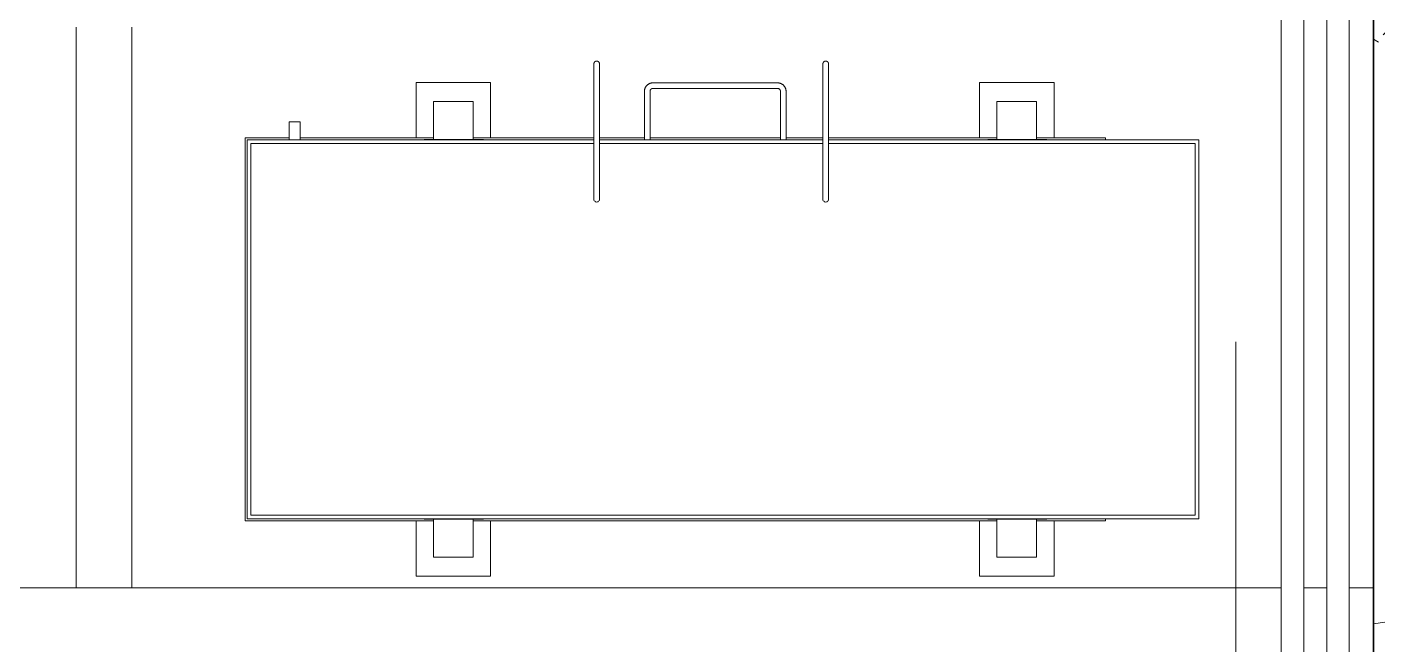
# Model space of a CAD drawing. Header units: metres. Extents: x -3 to 175, y -5 to 18.
# Drawn here: x 33.127 to 36.752, y 2.188 to 3.847 of the extents above; entities that cross this region are included whole.
import ezdxf

# ---------------------------------------------------------------- set-up
doc = ezdxf.new("R2010")
doc.units = ezdxf.units.M
for name, color, linetype, lineweight in [('A-WALL-PATT', 7, 'Continuous', 35), ('G-ANNO-SYMB', 7, 'Continuous', 9), ('I-WALL', 7, 'Continuous', 9), ('P-EQPM', 7, 'Continuous', 9), ('P-PIPE', 7, 'Continuous', 9), ('S-BEAM', 7, 'Continuous', 9)]:
    doc.layers.add(name, color=color, linetype=linetype, lineweight=lineweight)

# ---------------------------------------------------------------- blocks, each defined once
blk = doc.blocks.new('M_Estanque Combustible - M_Estanque Combustible-3096269-N-Estancos')
at = {"layer": 'P-EQPM'}
for p, q in [((-0.6884275060491328, 0.6626248960759478), (-0.8884275060491328, 0.6626248960759478)), ((-0.8884275060491328, 0.6626248960759478), (-0.8884275060491328, 0.5140552188481166)), ((-0.6884275060491328, 0.5140552188481154), (-0.6884275060491328, 0.6626248960759478)), ((0.8235724939508668, 0.6626248960759478), (0.6235724939508669, 0.6626248960759478)), ((0.6235724939508669, 0.6626248960759478), (0.6235724939508669, 0.5140552188481112)), ((0.8235724939508668, 0.5140552188481112), (0.8235724939508668, 0.6626248960759478)), ((-0.841598285879777, 0.5093428098639292), (-0.841598285879777, 0.611170656275476)), ((-0.735256726218487, 0.611170656275476), (-0.841598285879777, 0.611170656275476)), ((-0.735256726218487, 0.611170656275476), (-0.735256726218487, 0.5093428098639292)), ((0.670401714120222, 0.5093428098639292), (0.670401714120222, 0.611170656275476)), ((0.776743273781512, 0.611170656275476), (0.670401714120222, 0.611170656275476)), ((0.776743273781512, 0.611170656275476), (0.776743273781512, 0.5093428098639292)), ((-1.276947298262422, -0.5090552188481119), (-1.276947298262422, 0.5090552188481201)), ((-1.276947298262422, 0.5090552188481201), (1.276947298262423, 0.5090552188481202)), ((-1.026631474275532, 0.5090552188481221), (-1.026631474275532, 0.5140552188481164)), ((-1.026631474275532, 0.5140552188481164), (-0.8415982858797789, 0.5140552188481159)), ((-0.8693360351921303, 0.5093428098639292), (-0.7104226833820311, 0.5093428098639292)), ((-0.7352567262184883, 0.5140552188481156), (0.6704017141202206, 0.5140552188481111)), ((0.6424226833820311, 0.5093428098639292), (0.8013360351921304, 0.5093428098639292)), ((0.7767432737815112, 0.5140552188481108), (1.281947298262422, 0.5140552188481092)), ((1.276947298262423, 0.5090552188481201), (1.276947298262423, -0.5090552188481119)), ((1.281947298262421, -0.5140552188481152), (1.281947298262422, 0.5140552188481089)), ((-1.266947298262422, -0.4990552188481155), (-1.266947298262422, 0.4990552188481161)), ((1.266947298262422, 0.4990552188481161), (-1.266947298262422, 0.4990552188481161)), ((-1.266947298262422, 0.4990552188481199), (-1.266947298262422, -0.4990552188481117)), ((1.266947298262422, 0.4990552188481199), (-1.266947298262422, 0.4990552188481199)), ((1.266947298262422, 0.4990552188481161), (1.266947298262422, -0.4990552188481155)), ((1.266947298262422, -0.4990552188481117), (1.266947298262422, 0.4990552188481199)), ((-0.2832746410452033, -0.3740552202817003), (-0.2832746410452011, -0.6876150354574013)), ((-0.268274641045198, -0.6876150354574013), (-0.2682746410452002, -0.3740552202817003)), ((0.3312746410451902, -0.3740552202817046), (0.3312746410451902, -0.6876150354574013)), ((0.3462746410451933, -0.6876150354574013), (0.3462746410451912, -0.3740552202817046)), ((-1.266947298262422, -0.4990552188481155), (-0.283019084742362, -0.4990552188481155)), ((-1.266947298262422, -0.4990552188481117), (-0.283019084742362, -0.4990552188481117)), ((-0.2685301973480277, -0.4990552188481155), (0.3315301973480282, -0.4990552188481155)), ((-0.2685301973480277, -0.4990552188481117), (0.3315301973480282, -0.4990552188481117)), ((0.3460190847423643, -0.4990552188481155), (1.266947298262422, -0.4990552188481155)), ((0.3460190847423643, -0.4990552188481117), (1.266947298262422, -0.4990552188481117)), ((-0.2830190847423632, -0.509055218848112), (-1.276947298262422, -0.509055218848112)), ((-1.026631474275532, -0.5090552188481163), (-1.026631474275532, -0.5140552188481079)), ((-1.026631474275532, -0.5140552188481081), (-0.8415982858797788, -0.5140552188481087)), ((-0.8884275060491328, -0.5140552188481081), (-0.8884275060491328, -0.6626248960759478)), ((-0.7104226833820311, -0.5093428098639292), (-0.8693360351921303, -0.5093428098639292)), ((-0.841598285879777, -0.611170656275476), (-0.841598285879777, -0.5093428098639292)), ((-0.7352567262184886, -0.5093428098639292), (-0.7352567262184886, -0.611170656275476)), ((-0.735256726218488, -0.514055218848109), (-0.283274641045196, -0.5140552188481105)), ((-0.6884275060491328, -0.6626248960759478), (-0.6884275060491328, -0.5140552188481112)), ((0.3315301973480272, -0.509055218848112), (-0.2685301973480292, -0.509055218848112)), ((-0.2682893841874176, -0.5140552188481105), (-0.1693463358383555, -0.5140552188481109)), ((-0.1693631527541696, -0.5090552188481224), (-0.1693631527541696, -0.6390552188481232)), ((-0.1543799696700014, -0.5140552188481109), (0.1956368472458161, -0.514055218848112)), ((-0.1543631527541687, -0.6390552188481232), (-0.1543631527541687, -0.5090552188481224)), ((0.1956368472458275, -0.5090552188481224), (0.1956368472458275, -0.6390552188481275)), ((0.2106368472458284, -0.6390552188481275), (0.2106368472458284, -0.5090552188481224)), ((0.2106368472458311, -0.5140552188481121), (0.3312746410451967, -0.5140552188481124)), ((1.276947298262423, -0.5090552188481119), (0.3460190847423638, -0.509055218848112)), ((0.3462598979029752, -0.5140552188481124), (0.6704017141202231, -0.5140552188481136)), ((0.6235724939508669, -0.5140552188481156), (0.6235724939508669, -0.6626248960759478)), ((0.8013360351921304, -0.5093428098639292), (0.6424226833820311, -0.5093428098639292)), ((0.670401714120222, -0.611170656275476), (0.670401714120222, -0.5093428098639292)), ((0.776743273781512, -0.5093428098639292), (0.776743273781512, -0.611170656275476)), ((0.7767432737815136, -0.5140552188481139), (1.134192806347734, -0.514055218848115)), ((0.8235724939508668, -0.6626248960759478), (0.8235724939508668, -0.5140552188481154)), ((1.134061378025842, -0.5090552188481224), (1.134061378025842, -0.5573888335113559)), ((1.163929949703954, -0.5140552188481151), (1.281947298262421, -0.5140552188481156)), ((1.16406137802584, -0.5573888335113559), (1.16406137802584, -0.5090552188481224)), ((1.134061378025843, -0.557388833511346), (1.164061378025842, -0.557388833511346)), ((-0.841598285879777, -0.611170656275476), (-0.7352567262184886, -0.611170656275476)), ((0.670401714120222, -0.611170656275476), (0.776743273781512, -0.611170656275476)), ((0.188136847245827, -0.6465552188481258), (-0.1468631527541726, -0.6465552188481215)), ((-0.8884275060491328, -0.6626248960759478), (-0.6884275060491328, -0.6626248960759478)), ((-0.2832746410452011, -0.6876150354574013), (-0.2832746410452011, -0.7126112278363127)), ((-0.268274641045198, -0.7126112278363127), (-0.268274641045198, -0.6876150354574013)), ((-0.1468631527541726, -0.6615552188481224), (0.188136847245827, -0.6615552188481224)), ((0.3312746410451902, -0.6876150354574013), (0.3312746410451902, -0.7126112278363127)), ((0.3462746410451933, -0.7126112278363127), (0.3462746410451933, -0.6876150354574013)), ((0.6235724939508669, -0.6626248960759478), (0.8235724939508668, -0.6626248960759478)), ((-0.2832746410452011, -0.7126150354574), (-0.2832746410452011, -0.7126112278363127)), ((-0.268274641045198, -0.7126112278363127), (-0.268274641045198, -0.7126150354574)), ((0.3312746410451902, -0.7126150354574), (0.3312746410451902, -0.7126112278363127)), ((0.3462746410451933, -0.7126112278363127), (0.3462746410451933, -0.7126150354574))]:
    blk.add_line(p, q, dxfattribs=at)
at = {"layer": 'P-EQPM', "flags": 128}
for points in [[(-0.2832746410452033, -0.3490552202817017), (-0.2832746410452033, -0.3490752176151795), (-0.2832746410452033, -0.3491351776241401), (-0.2832746410452033, -0.3492350043853588), (-0.2832746410452033, -0.3493745381973141), (-0.2832746410452033, -0.3495535558356753), (-0.2832746410452033, -0.3497717709104013), (-0.2832746410452033, -0.3500288343239328), (-0.2832746410452033, -0.3503243348296389), (-0.2832746410452033, -0.350657799689755), (-0.2832746410452033, -0.3510286954316306), (-0.2832746410452033, -0.3514364287012022), (-0.2832746410452033, -0.3518803472122218), (-0.2832746410452033, -0.3523597407897634), (-0.2832746410452033, -0.3528738425063677), (-0.2832746410452033, -0.353421829908965), (-0.2832746410452033, -0.3540028263345935), (-0.2832746410452033, -0.3546159023129286), (-0.2832746410452033, -0.3552600770531811), (-0.2832746410452033, -0.3559343200131799), (-0.2832746410452033, -0.3566375525480248), (-0.2832746410452033, -0.3573686496356734), (-0.2832746410452033, -0.358126441676741), (-0.2832746410452033, -0.3589097163656202), (-0.2832746410452033, -0.3597172206298925), (-0.2832746410452033, -0.3605476626350008), (-0.2832746410452033, -0.3613997138508842), (-0.2832746410452033, -0.36227201117736), (-0.2832746410452033, -0.3631631591247889), (-0.2832746410452033, -0.3640717320465481), (-0.2832746410452033, -0.3649962764197882), (-0.2832746410452033, -0.3659353131707341), (-0.2832746410452033, -0.3668873400409056), (-0.2832746410452033, -0.3678508339903983), (-0.2832746410452033, -0.3688242536344165), (-0.2832746410452033, -0.3698060417091962), (-0.2832746410452033, -0.3707946275632485), (-0.2832746410452033, -0.3717884296700972), (-0.2832746410452033, -0.3727858581583624), (-0.2832746410452033, -0.3737853173552471), (-0.2832746410452033, -0.3740552202817003)], [(-0.2682746410452002, -0.3740552202817003), (-0.2682746410452002, -0.3730554869270367), (-0.2682746410452002, -0.3720573529324714), (-0.2682746410452002, -0.3710624150994823), (-0.2682746410452002, -0.3700722651163445), (-0.2682746410452002, -0.3690884870118279), (-0.2682746410452002, -0.3681126546210248), (-0.2682746410452002, -0.3671463290676007), (-0.2682746410452002, -0.3661910562663007), (-0.2682746410452002, -0.3652483644498276), (-0.2682746410452002, -0.364319761723988), (-0.2682746410452002, -0.3634067336550559), (-0.2682746410452002, -0.3625107408931651), (-0.2682746410452002, -0.3616332168356116), (-0.2682746410452002, -0.3607755653336791), (-0.2682746410452002, -0.3599391584468292), (-0.2682746410452002, -0.3591253342476424), (-0.2682746410452002, -0.3583353946812416), (-0.2682746410452002, -0.3575706034824187), (-0.2682746410452002, -0.3568321841539388), (-0.2682746410452002, -0.3561213180092146), (-0.2682746410452002, -0.3554391422824307), (-0.2682746410452002, -0.3547867483092311), (-0.2682746410452002, -0.3541651797807953), (-0.2682746410452002, -0.3535754310741788), (-0.2682746410452002, -0.3530184456615073), (-0.2682746410452002, -0.3524951146006201), (-0.2682746410452002, -0.3520062751095799), (-0.2682746410452002, -0.3515527092272916), (-0.2682746410452002, -0.3511351425624094), (-0.2682746410452002, -0.3507542431325248), (-0.2682746410452002, -0.3504106202954642), (-0.2682746410452002, -0.3501048237744733), (-0.2682746410452002, -0.3498373427787484), (-0.2682746410452002, -0.3496086052208213), (-0.2682746410452002, -0.3494189770319885), (-0.2682746410452002, -0.3492687615769132), (-0.2682746410452002, -0.3491581991682625), (-0.2682746410452002, -0.3490874666823114), (-0.2682746410452002, -0.3490566772759546)], [(0.3312746410451902, -0.349055220281706), (0.3312746410451902, -0.3490752176151838), (0.3312746410451902, -0.3491351776241401), (0.3312746410451902, -0.3492350043853588), (0.3312746410451902, -0.3493745381973185), (0.3312746410451902, -0.3495535558356753), (0.3312746410451902, -0.3497717709104057), (0.3312746410451902, -0.3500288343239328), (0.3312746410451902, -0.3503243348296433), (0.3312746410451902, -0.350657799689755), (0.3312746410451902, -0.3510286954316306), (0.3312746410451902, -0.3514364287012066), (0.3312746410451902, -0.3518803472122261), (0.3312746410451902, -0.3523597407897634), (0.3312746410451902, -0.352873842506372), (0.3312746410451902, -0.353421829908965), (0.3312746410451902, -0.3540028263345978), (0.3312746410451902, -0.3546159023129329), (0.3312746410451902, -0.3552600770531811), (0.3312746410451902, -0.3559343200131799), (0.3312746410451902, -0.3566375525480291), (0.3312746410451902, -0.3573686496356734), (0.3312746410451902, -0.358126441676741), (0.3312746410451902, -0.3589097163656202), (0.3312746410451902, -0.3597172206298925), (0.3312746410451902, -0.3605476626350008), (0.3312746410451902, -0.3613997138508885), (0.3312746410451902, -0.3622720111773644), (0.3312746410451902, -0.3631631591247889), (0.3312746410451902, -0.3640717320465481), (0.3312746410451902, -0.3649962764197882), (0.3312746410451902, -0.3659353131707341), (0.3312746410451902, -0.3668873400409056), (0.3312746410451902, -0.3678508339903983), (0.3312746410451902, -0.3688242536344208), (0.3312746410451902, -0.3698060417092005), (0.3312746410451902, -0.3707946275632485), (0.3312746410451902, -0.3717884296700972), (0.3312746410451902, -0.3727858581583624), (0.3312746410451902, -0.3737853173552514), (0.3312746410451902, -0.3740552202817046)], [(0.3462746410451912, -0.3740552202817046), (0.3462746410451912, -0.3730554869270367), (0.3462746410451912, -0.3720573529324757), (0.3462746410451912, -0.3710624150994823), (0.3462746410451912, -0.3700722651163488), (0.3462746410451912, -0.3690884870118279), (0.3462746410451912, -0.3681126546210248), (0.3462746410451912, -0.367146329067605), (0.3462746410451912, -0.3661910562663007), (0.3462746410451912, -0.3652483644498276), (0.3462746410451912, -0.364319761723988), (0.3462746410451912, -0.3634067336550559), (0.3462746410451912, -0.3625107408931694), (0.3462746410451912, -0.3616332168356159), (0.3462746410451912, -0.3607755653336834), (0.3462746410451912, -0.3599391584468335), (0.3462746410451912, -0.3591253342476467), (0.3462746410451912, -0.358335394681246), (0.3462746410451912, -0.3575706034824187), (0.3462746410451912, -0.3568321841539431), (0.3462746410451912, -0.3561213180092146), (0.3462746410451912, -0.3554391422824307), (0.3462746410451912, -0.3547867483092311), (0.3462746410451912, -0.3541651797807953), (0.3462746410451912, -0.3535754310741788), (0.3462746410451912, -0.3530184456615073), (0.3462746410451912, -0.3524951146006244), (0.3462746410451912, -0.3520062751095843), (0.3462746410451912, -0.3515527092272916), (0.3462746410451912, -0.3511351425624137), (0.3462746410451912, -0.3507542431325248), (0.3462746410451912, -0.3504106202954685), (0.3462746410451912, -0.3501048237744733), (0.3462746410451912, -0.3498373427787484), (0.3462746410451912, -0.3496086052208257), (0.3462746410451912, -0.3494189770319928), (0.3462746410451912, -0.3492687615769132), (0.3462746410451912, -0.3491581991682625), (0.3462746410451912, -0.3490874666823157), (0.3462746410451912, -0.3490566772759546)], [(-0.169363152754174, -0.6390552188481232), (-0.1693451551540444, -0.63995497886732), (-0.1692911911459837, -0.6408532994624327), (-0.1692013470608852, -0.6417487435121203), (-0.1690757666301241, -0.6426398784969408), (-0.1689146507556003, -0.643525278791011), (-0.1687182571883455, -0.6444035279427356), (-0.1684869001161672, -0.645273220940816), (-0.1682209496610295, -0.6461329664619873), (-0.1679208312869286, -0.646981389096813), (-0.1675870251192388, -0.6478171315500669), (-0.1672200651766226, -0.6486388568121105), (-0.1668205385167085, -0.6494452502978075)], [(-0.169363152754174, -0.6390552188481232), (-0.1693451551540444, -0.63995497886732), (-0.1692911911459837, -0.6408532994624327), (-0.1692013470608852, -0.6417487435121203), (-0.1690757666301241, -0.6426398784969408), (-0.1689146507556003, -0.643525278791011), (-0.1687182571883455, -0.6444035279427356), (-0.1684869001161672, -0.645273220940816), (-0.1682209496610295, -0.6461329664619873), (-0.1679208312869286, -0.646981389096813), (-0.1675870251192388, -0.6478171315500669), (-0.1672200651766226, -0.6486388568121105), (-0.1668205385167085, -0.6494452502978075)], [(-0.169363152754174, -0.6390552188481232), (-0.1693451551540444, -0.63995497886732), (-0.1692911911459837, -0.6408532994624327), (-0.1692013470608852, -0.6417487435121203), (-0.1690757666301241, -0.6426398784969408), (-0.1689146507556003, -0.643525278791011), (-0.1687182571883455, -0.6444035279427356), (-0.1684869001161672, -0.645273220940816), (-0.1682209496610295, -0.6461329664619873), (-0.1679208312869286, -0.646981389096813), (-0.1675870251192388, -0.6478171315500669), (-0.1672200651766226, -0.6486388568121105), (-0.1668205385167085, -0.6494452502978075)], [(-0.1693631527541696, -0.6390552188481232), (-0.1693451551540444, -0.63995497886732), (-0.1692911911459837, -0.6408532994624327), (-0.1692013470608852, -0.6417487435121203), (-0.1690757666301241, -0.6426398784969408), (-0.1689146507556003, -0.643525278791011), (-0.1687182571883455, -0.6444035279427356), (-0.1684869001161629, -0.645273220940816), (-0.1682209496610295, -0.6461329664619873), (-0.1679208312869286, -0.646981389096813), (-0.1675870251192345, -0.6478171315500669), (-0.1672200651766226, -0.6486388568121105), (-0.1668205385167041, -0.6494452502978075)], [(-0.1693631527541696, -0.6390552188481232), (-0.1693451551540444, -0.63995497886732), (-0.1692911911459794, -0.6408532994624327), (-0.1692013470608852, -0.6417487435121203), (-0.1690757666301241, -0.6426398784969408), (-0.1689146507556003, -0.643525278791011), (-0.1687182571883412, -0.6444035279427356), (-0.1684869001161629, -0.645273220940816), (-0.1682209496610295, -0.6461329664619873), (-0.1679208312869243, -0.646981389096813), (-0.1675870251192345, -0.6478171315500669), (-0.1672200651766183, -0.6486388568121105), (-0.1668205385167041, -0.6494452502978075)], [(-0.1693631527541696, -0.6390552188481232), (-0.1693451551540444, -0.63995497886732), (-0.1692911911459794, -0.6408532994624327), (-0.1692013470608808, -0.6417487435121203), (-0.1690757666301241, -0.6426398784969408), (-0.1689146507556003, -0.643525278791011), (-0.1687182571883412, -0.6444035279427356), (-0.1684869001161629, -0.645273220940816), (-0.1682209496610252, -0.6461329664619873), (-0.1679208312869243, -0.646981389096813), (-0.1675870251192345, -0.6478171315500669), (-0.1672200651766183, -0.6486388568121105), (-0.1668205385167041, -0.6494452502978075), (-0.1663890842969206, -0.6502350219496075), (-0.165926392751975, -0.6510069083013432), (-0.1654332040896387, -0.6517596744995108), (-0.164910307306567, -0.6524921162787785), (-0.164358538926068, -0.6532030618885374), (-0.1637787816598434, -0.6538913739674789), (-0.1631719629958431, -0.6545559513631098), (-0.162539053714484, -0.6551957308933616), (-0.1618810663355998, -0.6558096890474702), (-0.1611990534986382, -0.6563968436233498), (-0.160494106278649, -0.6569562552989416), (-0.1597673524408044, -0.6574870291348948), (-0.159019954636203, -0.6579883160063035), (-0.1582531085419097, -0.6584593139610989), (-0.1574680409480793, -0.6588992695030341), (-0.1566660077953985, -0.6593074787970932), (-0.1558482921658131, -0.6596832887954908), (-0.1550162022298944, -0.6600260982823877), (-0.1541710691540431, -0.6603353588357415), (-0.1533142449708922, -0.6606105757046319), (-0.1524471004163492, -0.6608513086007851), (-0.1515710227367276, -0.6610571724029183), (-0.1506874134694254, -0.6612278377728643), (-0.1497976862007779, -0.6613630316824352), (-0.1489032643046167, -0.6614625378502195), (-0.1480055786651763, -0.6615261970875763), (-0.1471060653879818, -0.6615539075532996), (-0.1468631527541726, -0.6615552188481224)], [(-0.1649103073065713, -0.6524921162787785), (-0.164358538926068, -0.6532030618885374), (-0.1637787816598434, -0.6538913739674789), (-0.1631719629958431, -0.6545559513631098), (-0.162539053714484, -0.6551957308933616), (-0.1618810663356041, -0.6558096890474702), (-0.1611990534986425, -0.6563968436233498), (-0.1604941062786534, -0.6569562552989416), (-0.1597673524408044, -0.6574870291348948)], [(-0.1649103073065713, -0.6524921162787785), (-0.164358538926068, -0.6532030618885374), (-0.1637787816598434, -0.6538913739674789), (-0.1631719629958431, -0.6545559513631098), (-0.162539053714484, -0.6551957308933616), (-0.1618810663356041, -0.6558096890474702), (-0.1611990534986425, -0.6563968436233498), (-0.1604941062786534, -0.6569562552989416), (-0.1597673524408044, -0.6574870291348948)], [(-0.164910307306567, -0.6524921162787785), (-0.164358538926068, -0.6532030618885374), (-0.1637787816598434, -0.6538913739674789), (-0.1631719629958431, -0.6545559513631098), (-0.162539053714484, -0.6551957308933616), (-0.1618810663356041, -0.6558096890474702), (-0.1611990534986425, -0.6563968436233498), (-0.1604941062786534, -0.6569562552989416), (-0.1597673524408044, -0.6574870291348948)], [(-0.164910307306567, -0.6524921162787785), (-0.164358538926068, -0.6532030618885374), (-0.1637787816598434, -0.6538913739674789), (-0.1631719629958431, -0.6545559513631098), (-0.162539053714484, -0.6551957308933616), (-0.1618810663355998, -0.6558096890474702), (-0.1611990534986425, -0.6563968436233498), (-0.160494106278649, -0.6569562552989416), (-0.1597673524408044, -0.6574870291348948)], [(-0.164910307306567, -0.6524921162787785), (-0.164358538926068, -0.6532030618885374), (-0.1637787816598434, -0.6538913739674789), (-0.1631719629958431, -0.6545559513631098), (-0.162539053714484, -0.6551957308933616), (-0.1618810663355998, -0.6558096890474702), (-0.1611990534986382, -0.6563968436233498), (-0.160494106278649, -0.6569562552989416), (-0.1597673524408044, -0.6574870291348948)], [(-0.1468631527541726, -0.6465552188481215), (-0.1471630727605708, -0.6465492196480812), (-0.1474625129589395, -0.6465312316453944), (-0.1477609943088397, -0.6465012836170296), (-0.1480580393037806, -0.6464594234734425), (-0.1483531727351352, -0.6464057181819303), (-0.1486459224523774, -0.6463402536595142), (-0.148935820118402, -0.6462631346354548), (-0.1492224019587925, -0.6461744844837408), (-0.1495052095037344, -0.6460744450257085), (-0.1497837903214871, -0.6459631763031468), (-0.1500576987421676, -0.6458408563222718), (-0.1503264965707319, -0.6457076807689686), (-0.1505897537880014, -0.645563862695703), (-0.1508470492385763, -0.6454096321807269), (-0.1510979713046344, -0.645245235959946), (-0.1513421185643895, -0.6450709370322539), (-0.1515791004343106, -0.6448870142387565), (-0.1518085377939549, -0.6446937618166816), (-0.1520300635924993, -0.6444914889286837), (-0.1522433234359166, -0.6442805191682242), (-0.1524479761539535, -0.6440611900419309), (-0.1526436943459133, -0.6438338524296153), (-0.1528301649044432, -0.6435988700229495), (-0.153007089516429, -0.6433566187436665), (-0.1531741851402283, -0.643107486142137), (-0.1533311844584971, -0.6428518707773667), (-0.1534778363058096, -0.6425901815794262), (-0.153613906070493, -0.6423228371951992), (-0.1537391760699582, -0.6420502653186737), (-0.1538534458989231, -0.6417729020066986), (-0.1539565327500439, -0.6414911909814148), (-0.1540482717063428, -0.641205582920366), (-0.1541285160050599, -0.6409165347355169), (-0.1541971372724333, -0.6406245088423097), (-0.1542540257290827, -0.6403299724198749), (-0.1542990903656092, -0.6400333966636583), (-0.1543322590882061, -0.6397352560316067), (-0.1543534788339888, -0.639436027485126), (-0.1543627156558958, -0.6391361897260618), (-0.1543631527541687, -0.6390552188481232)], [(0.188136847245827, -0.6615552188481224), (0.189036607265026, -0.6615372212479972), (0.1899349278601322, -0.6614832572399365), (0.1908303719098284, -0.661393413154838), (0.1917215068946468, -0.6612678327240769), (0.1926069071887148, -0.6611067168495531), (0.1934851563404372, -0.6609103232823005), (0.1943548493385197, -0.6606789662101222), (0.1952145948596889, -0.6604130157549802), (0.1960630174945169, -0.6601128973808792), (0.1968987599477729, -0.6597790912131895), (0.1977204852098122, -0.6594121312705776), (0.1985268786955092, -0.6590126046106635), (0.1993166503473113, -0.6585811503908756), (0.200088536699047, -0.6581184588459299), (0.2008413028972146, -0.6576252701835915), (0.2015737446764801, -0.6571023734005198), (0.2022846902862412, -0.6565506050200229), (0.2029730023651848, -0.6559708477537983), (0.2036375797608159, -0.6553640290897959), (0.2042773592910676, -0.654731119808439), (0.2048913174451718, -0.6540731324295548), (0.2054784720210537, -0.6533911195925953), (0.2060378836966454, -0.6526861723726018), (0.2065686575326007, -0.6519594185347573), (0.2070699444040051, -0.6512120207301558), (0.2075409423588027, -0.6504451746358625), (0.2079808979007401, -0.6496601070420365), (0.2083891071947992, -0.6488580738893513), (0.2087649171931924, -0.6480403582597659), (0.2091077266800893, -0.6472082683238537), (0.2094169872334409, -0.646363135247998), (0.2096922041023357, -0.6455063110648428), (0.2099329369984889, -0.6446391665103042), (0.2101388008006221, -0.6437630888306826), (0.2103094661705681, -0.6428794795633825), (0.2104446600801411, -0.6419897522947372), (0.2105441662479232, -0.6410953303985738), (0.210607825485278, -0.6401976447591313), (0.2106355359510012, -0.6392981314819346), (0.2106368472458284, -0.6390552188481275)], [(0.1956368472458275, -0.6390552188481275), (0.195630848045785, -0.6393551388545237), (0.195612860043096, -0.6396545790528945), (0.1955829120147312, -0.6399530604027946), (0.1955410518711442, -0.6402501053977334), (0.1954873465796363, -0.6405452388290901), (0.1954218820572181, -0.6408379885463302), (0.1953447630331586, -0.6411278862123571), (0.1952561128814446, -0.6414144680527475), (0.1951560734234102, -0.6416972755976894), (0.1950448047008484, -0.6419758564154378), (0.1949224847199778, -0.6422497648361204), (0.1947893091666724, -0.642518562664689), (0.1946454910934112, -0.6427818198819542), (0.1944912605784264, -0.6430391153325357), (0.1943268643576498, -0.6432900373985871), (0.19415256542996, -0.6435341846583402), (0.1939686426364603, -0.6437711665282656), (0.1937753902143833, -0.6440006038879142), (0.1935731173263832, -0.6442221296864564), (0.1933621475659301, -0.6444353895298737), (0.1931428184396368, -0.6446400422479085), (0.1929154808273149, -0.6448357604398683), (0.1926804984206511, -0.6450222309983961), (0.1924382471413703, -0.6451991556103819), (0.1921891145398386, -0.6453662512341877), (0.1919334991750728, -0.6455232505524499), (0.19167180997713, -0.6456699023997602), (0.1914044655929031, -0.6458059721644523), (0.1911318937163753, -0.645931242163911), (0.1908545304044024, -0.6460455119928824), (0.1905728193791187, -0.6461485988439989), (0.1902872113180676, -0.6462403378002957), (0.1899981631332207, -0.6463205820990106), (0.1897061372400135, -0.6463892033663926), (0.1894116008175787, -0.6464460918230398), (0.1891150250613643, -0.646491156459562), (0.1888168844293106, -0.6465243251821611), (0.1885176558828297, -0.6465455449279438), (0.1882178181237635, -0.6465547817498487), (0.188136847245827, -0.6465552188481258)], [(0.2009466426576146, -0.6575500671798833), (0.2015737446764779, -0.6571023734005198), (0.202284690286239, -0.6565506050200229), (0.2029730023651826, -0.6559708477537983), (0.2036375797608116, -0.6553640290897959), (0.2042773592910654, -0.654731119808439), (0.2048913174451697, -0.6540731324295548), (0.2054784720210515, -0.6533911195925953), (0.2060378836966411, -0.6526861723726018), (0.2065686575325986, -0.6519594185347573)], [(0.2009466426576146, -0.6575500671798833), (0.2015737446764779, -0.6571023734005198), (0.2022846902862412, -0.6565506050200229), (0.2029730023651826, -0.6559708477537983), (0.2036375797608137, -0.6553640290897959), (0.2042773592910654, -0.654731119808439), (0.2048913174451697, -0.6540731324295548), (0.2054784720210515, -0.6533911195925953), (0.2060378836966433, -0.6526861723726018), (0.2065686575325986, -0.6519594185347573)], [(0.2009466426576146, -0.6575500671798833), (0.2015737446764779, -0.6571023734005198), (0.2022846902862412, -0.6565506050200229), (0.2029730023651826, -0.6559708477537983), (0.2036375797608137, -0.6553640290897959), (0.2042773592910654, -0.654731119808439), (0.2048913174451718, -0.6540731324295548), (0.2054784720210537, -0.6533911195925953), (0.2060378836966433, -0.6526861723726018), (0.2065686575325986, -0.6519594185347573)], [(0.2009466426576167, -0.6575500671798833), (0.2015737446764801, -0.6571023734005198), (0.2022846902862412, -0.6565506050200229), (0.2029730023651848, -0.6559708477537983), (0.2036375797608137, -0.6553640290897959), (0.2042773592910654, -0.654731119808439), (0.2048913174451718, -0.6540731324295548), (0.2054784720210537, -0.6533911195925953), (0.2060378836966433, -0.6526861723726018), (0.2065686575325986, -0.6519594185347573)], [(0.2009466426576167, -0.6575500671798833), (0.2015737446764801, -0.6571023734005198), (0.2022846902862412, -0.6565506050200229), (0.2029730023651848, -0.6559708477537983), (0.2036375797608137, -0.6553640290897959), (0.2042773592910676, -0.654731119808439), (0.2048913174451718, -0.6540731324295548), (0.2054784720210537, -0.6533911195925953), (0.2060378836966433, -0.6526861723726062), (0.2065686575326007, -0.6519594185347573)], [(0.2079808979007358, -0.6496601070420365), (0.208389107194797, -0.6488580738893513), (0.2087649171931902, -0.6480403582597659), (0.2091077266800893, -0.6472082683238537), (0.2094169872334387, -0.646363135247998), (0.2096922041023335, -0.6455063110648428), (0.2099329369984868, -0.6446391665103042), (0.2101388008006199, -0.6437630888306826), (0.2103094661705638, -0.6428794795633825), (0.2104446600801368, -0.6419897522947372), (0.2105441662479211, -0.6410953303985738), (0.2106078254852758, -0.6401976447591357), (0.210635535950999, -0.6392981314819346), (0.2106368472458263, -0.6390552188481275)], [(0.207980897900738, -0.6496601070420365), (0.208389107194797, -0.6488580738893513), (0.2087649171931902, -0.6480403582597659), (0.2091077266800893, -0.6472082683238537), (0.2094169872334387, -0.646363135247998), (0.2096922041023335, -0.6455063110648428), (0.2099329369984868, -0.6446391665103042), (0.2101388008006199, -0.6437630888306826), (0.210309466170566, -0.6428794795633825), (0.2104446600801389, -0.6419897522947372), (0.2105441662479211, -0.6410953303985738), (0.2106078254852758, -0.6401976447591313), (0.210635535950999, -0.6392981314819346), (0.2106368472458263, -0.6390552188481275)], [(0.207980897900738, -0.6496601070420365), (0.208389107194797, -0.6488580738893513), (0.2087649171931902, -0.6480403582597659), (0.2091077266800893, -0.6472082683238537), (0.2094169872334409, -0.646363135247998), (0.2096922041023335, -0.6455063110648428), (0.2099329369984868, -0.6446391665103042), (0.2101388008006199, -0.6437630888306826), (0.210309466170566, -0.6428794795633825), (0.2104446600801389, -0.6419897522947372), (0.2105441662479232, -0.6410953303985738), (0.2106078254852758, -0.6401976447591313), (0.2106355359510012, -0.6392981314819346), (0.2106368472458263, -0.6390552188481275)], [(0.207980897900738, -0.6496601070420365), (0.208389107194797, -0.6488580738893513), (0.2087649171931902, -0.6480403582597659), (0.2091077266800893, -0.6472082683238537), (0.2094169872334409, -0.646363135247998), (0.2096922041023335, -0.6455063110648428), (0.2099329369984868, -0.6446391665103042), (0.2101388008006199, -0.6437630888306826), (0.210309466170566, -0.6428794795633825), (0.2104446600801389, -0.6419897522947372), (0.2105441662479232, -0.6410953303985738), (0.210607825485278, -0.6401976447591313), (0.2106355359510012, -0.6392981314819346), (0.2106368472458263, -0.6390552188481275)], [(0.207980897900738, -0.6496601070420365), (0.2083891071947992, -0.6488580738893513), (0.2087649171931924, -0.6480403582597659), (0.2091077266800893, -0.6472082683238537), (0.2094169872334409, -0.646363135247998), (0.2096922041023335, -0.6455063110648428), (0.2099329369984889, -0.6446391665103042), (0.2101388008006221, -0.6437630888306826), (0.210309466170566, -0.6428794795633825), (0.2104446600801389, -0.6419897522947372), (0.2105441662479232, -0.6410953303985738), (0.210607825485278, -0.6401976447591313), (0.2106355359510012, -0.6392981314819346), (0.2106368472458284, -0.6390552188481275)], [(-0.2832746410452011, -0.6876150354574013), (-0.2832746410452011, -0.688614768812065), (-0.2832746410452011, -0.6896129028066302), (-0.2832746410452011, -0.6906078406396237), (-0.2832746410452011, -0.6915979906227572), (-0.2832746410452011, -0.6925817687272781), (-0.2832746410452011, -0.6935576011180768), (-0.2832746410452011, -0.6945239266715053), (-0.2832746410452011, -0.6954791994728053), (-0.2832746410452011, -0.6964218912892784), (-0.2832746410452011, -0.697350494015118), (-0.2832746410452011, -0.6982635220840501), (-0.2832746410452011, -0.6991595148459409), (-0.2832746410452011, -0.7000370389034944), (-0.2832746410452011, -0.7008946904054225), (-0.2832746410452011, -0.7017310972922768), (-0.2832746410452011, -0.7025449214914593), (-0.2832746410452011, -0.7033348610578644), (-0.2832746410452011, -0.7040996522566916), (-0.2832746410452011, -0.7048380715851629), (-0.2832746410452011, -0.705548937729887), (-0.2832746410452011, -0.7062311134566709), (-0.2832746410452011, -0.7068835074298749), (-0.2832746410452011, -0.7075050759583064), (-0.2832746410452011, -0.7080948246649271), (-0.2832746410452011, -0.7086518100775987), (-0.2832746410452011, -0.7091751411384859), (-0.2832746410452011, -0.7096639806295261), (-0.2832746410452011, -0.7101175465118144), (-0.2832746410452011, -0.7105351131766966), (-0.2832746410452011, -0.7109160126065811), (-0.2832746410452011, -0.7112596354436375), (-0.2832746410452011, -0.7115654319646283), (-0.2832746410452011, -0.7118329129603576), (-0.2832746410452011, -0.7120616505182847), (-0.2832746410452011, -0.7122512787071131), (-0.2832746410452011, -0.7124014941621928), (-0.2832746410452011, -0.7125120565708392), (-0.2832746410452011, -0.7125827890567903), (-0.2832746410452011, -0.7126135784631513)], [(-0.268274641045198, -0.7126150354574), (-0.268274641045198, -0.7125950381239265), (-0.268274641045198, -0.7125350781149659), (-0.268274641045198, -0.7124352513537472), (-0.268274641045198, -0.7122957175417919), (-0.268274641045198, -0.7121166999034307), (-0.268274641045198, -0.7118984848287047), (-0.268274641045198, -0.7116414214151688), (-0.268274641045198, -0.7113459209094627), (-0.268274641045198, -0.711012456049351), (-0.268274641045198, -0.7106415603074754), (-0.268274641045198, -0.7102338270378994), (-0.268274641045198, -0.7097899085268842), (-0.268274641045198, -0.7093105149493426), (-0.268274641045198, -0.7087964132327382), (-0.268274641045198, -0.7082484258301452), (-0.268274641045198, -0.7076674294045081), (-0.268274641045198, -0.7070543534261731), (-0.268274641045198, -0.7064101786859249), (-0.268274641045198, -0.7057359357259217), (-0.268274641045198, -0.7050327031910812), (-0.268274641045198, -0.7043016061034368), (-0.268274641045198, -0.703543814062365), (-0.268274641045198, -0.7027605393734901), (-0.268274641045198, -0.7019530351092091), (-0.268274641045198, -0.7011225931041009), (-0.268274641045198, -0.7002705418882218), (-0.268274641045198, -0.6993982445617459), (-0.268274641045198, -0.6985070966143214), (-0.268274641045198, -0.6975985236925579), (-0.268274641045198, -0.6966739793193177), (-0.268274641045198, -0.6957349425683719), (-0.268274641045198, -0.6947829156981961), (-0.268274641045198, -0.693819421748712), (-0.268274641045198, -0.6928460021046852), (-0.268274641045198, -0.6918642140299055), (-0.268274641045198, -0.6908756281758531), (-0.268274641045198, -0.6898818260690088), (-0.268274641045198, -0.6888843975807393), (-0.268274641045198, -0.6878849383838589), (-0.268274641045198, -0.6876150354574013)], [(-0.1574680409480836, -0.6588992695030341), (-0.1566660077953985, -0.6593074787970932), (-0.1558482921658131, -0.6596832887954908), (-0.1550162022298987, -0.6600260982823877), (-0.1541710691540452, -0.6603353588357415), (-0.1533142449708922, -0.6606105757046319), (-0.1524471004163535, -0.6608513086007851), (-0.1515710227367319, -0.6610571724029183), (-0.1506874134694298, -0.6612278377728643), (-0.1497976862007822, -0.6613630316824352), (-0.148903264304621, -0.6614625378502195), (-0.1480055786651806, -0.6615261970875763), (-0.1471060653879861, -0.6615539075532996), (-0.1468631527541726, -0.6615552188481224)], [(-0.1574680409480836, -0.6588992695030341), (-0.1566660077953985, -0.6593074787970932), (-0.1558482921658131, -0.6596832887954908), (-0.1550162022298987, -0.6600260982823877), (-0.1541710691540452, -0.6603353588357415), (-0.1533142449708922, -0.6606105757046319), (-0.1524471004163535, -0.6608513086007851), (-0.1515710227367319, -0.6610571724029183), (-0.1506874134694298, -0.6612278377728643), (-0.1497976862007822, -0.6613630316824352), (-0.148903264304621, -0.6614625378502195), (-0.1480055786651806, -0.6615261970875763), (-0.1471060653879818, -0.6615539075532996), (-0.1468631527541726, -0.6615552188481224)], [(-0.1574680409480836, -0.6588992695030341), (-0.1566660077953985, -0.6593074787970932), (-0.1558482921658131, -0.6596832887954908), (-0.1550162022298987, -0.6600260982823877), (-0.1541710691540452, -0.6603353588357415), (-0.1533142449708922, -0.6606105757046319), (-0.1524471004163535, -0.6608513086007851), (-0.1515710227367319, -0.6610571724029183), (-0.1506874134694298, -0.6612278377728643), (-0.1497976862007822, -0.6613630316824352), (-0.148903264304621, -0.6614625378502195), (-0.1480055786651806, -0.6615261970875763), (-0.1471060653879818, -0.6615539075532996), (-0.1468631527541726, -0.6615552188481224)], [(-0.1574680409480836, -0.6588992695030341), (-0.1566660077953985, -0.6593074787970932), (-0.1558482921658131, -0.6596832887954908), (-0.1550162022298987, -0.6600260982823877), (-0.1541710691540452, -0.6603353588357415), (-0.1533142449708922, -0.6606105757046319), (-0.1524471004163535, -0.6608513086007851), (-0.1515710227367276, -0.6610571724029183), (-0.1506874134694298, -0.6612278377728643), (-0.1497976862007822, -0.6613630316824352), (-0.148903264304621, -0.6614625378502195), (-0.1480055786651763, -0.6615261970875763), (-0.1471060653879818, -0.6615539075532996), (-0.1468631527541726, -0.6615552188481224)], [(-0.1574680409480836, -0.6588992695030341), (-0.1566660077953985, -0.6593074787970932), (-0.1558482921658131, -0.6596832887954908), (-0.1550162022298944, -0.6600260982823877), (-0.1541710691540452, -0.6603353588357415), (-0.1533142449708922, -0.6606105757046319), (-0.1524471004163492, -0.6608513086007851), (-0.1515710227367276, -0.6610571724029183), (-0.1506874134694254, -0.6612278377728643), (-0.1497976862007822, -0.6613630316824352), (-0.1489032643046167, -0.6614625378502195), (-0.1480055786651763, -0.6615261970875763), (-0.1471060653879818, -0.6615539075532996), (-0.1468631527541726, -0.6615552188481224)], [(0.1881368472458249, -0.6615552188481224), (0.1890366072650239, -0.6615372212479972), (0.1899349278601301, -0.6614832572399365), (0.1908303719098262, -0.661393413154838), (0.1917215068946447, -0.6612678327240769), (0.1926069071887126, -0.6611067168495531), (0.1934851563404351, -0.6609103232823005), (0.1943548493385176, -0.6606789662101222), (0.1952145948596867, -0.6604130157549802), (0.1960630174945147, -0.6601128973808792), (0.1968987599477708, -0.6597790912131895), (0.19772048520981, -0.6594121312705776), (0.198526878695507, -0.6590126046106635)], [(0.1881368472458249, -0.6615552188481224), (0.1890366072650239, -0.6615372212479972), (0.1899349278601301, -0.6614832572399365), (0.1908303719098262, -0.661393413154838), (0.1917215068946447, -0.6612678327240769), (0.1926069071887126, -0.6611067168495531), (0.1934851563404351, -0.6609103232823005), (0.1943548493385176, -0.6606789662101222), (0.1952145948596889, -0.6604130157549802), (0.1960630174945147, -0.6601128973808792), (0.1968987599477708, -0.6597790912131895), (0.19772048520981, -0.6594121312705776), (0.198526878695507, -0.6590126046106635)], [(0.1881368472458249, -0.6615552188481224), (0.1890366072650239, -0.6615372212479972), (0.1899349278601322, -0.6614832572399365), (0.1908303719098262, -0.661393413154838), (0.1917215068946447, -0.6612678327240769), (0.1926069071887148, -0.6611067168495531), (0.1934851563404351, -0.6609103232823005), (0.1943548493385176, -0.6606789662101222), (0.1952145948596889, -0.6604130157549802), (0.1960630174945147, -0.6601128973808792), (0.1968987599477708, -0.6597790912131895), (0.19772048520981, -0.6594121312705776), (0.1985268786955092, -0.6590126046106635)], [(0.1881368472458249, -0.6615552188481224), (0.1890366072650239, -0.6615372212479972), (0.1899349278601322, -0.6614832572399365), (0.1908303719098284, -0.661393413154838), (0.1917215068946447, -0.6612678327240769), (0.1926069071887148, -0.6611067168495531), (0.1934851563404351, -0.6609103232823005), (0.1943548493385176, -0.6606789662101222), (0.1952145948596889, -0.6604130157549802), (0.1960630174945169, -0.6601128973808792), (0.1968987599477708, -0.6597790912131895), (0.19772048520981, -0.6594121312705776), (0.1985268786955092, -0.6590126046106635)], [(0.1881368472458249, -0.6615552188481224), (0.189036607265026, -0.6615372212479972), (0.1899349278601322, -0.6614832572399365), (0.1908303719098284, -0.661393413154838), (0.1917215068946468, -0.6612678327240769), (0.1926069071887148, -0.6611067168495531), (0.1934851563404372, -0.6609103232823005), (0.1943548493385197, -0.6606789662101222), (0.1952145948596889, -0.6604130157549802), (0.1960630174945169, -0.6601128973808792), (0.1968987599477708, -0.6597790912131895), (0.1977204852098122, -0.6594121312705776), (0.1985268786955092, -0.6590126046106635)], [(0.3312746410451902, -0.6876150354574013), (0.3312746410451902, -0.6886147688120693), (0.3312746410451902, -0.6896129028066302), (0.3312746410451902, -0.6906078406396237), (0.3312746410451902, -0.6915979906227572), (0.3312746410451902, -0.6925817687272824), (0.3312746410451902, -0.6935576011180812), (0.3312746410451902, -0.6945239266715096), (0.3312746410451902, -0.6954791994728053), (0.3312746410451902, -0.6964218912892784), (0.3312746410451902, -0.697350494015118), (0.3312746410451902, -0.6982635220840501), (0.3312746410451902, -0.6991595148459409), (0.3312746410451902, -0.7000370389034988), (0.3312746410451902, -0.7008946904054225), (0.3312746410451902, -0.7017310972922811), (0.3312746410451902, -0.7025449214914593), (0.3312746410451902, -0.7033348610578644), (0.3312746410451902, -0.7040996522566916), (0.3312746410451902, -0.7048380715851672), (0.3312746410451902, -0.7055489377298914), (0.3312746410451902, -0.7062311134566752), (0.3312746410451902, -0.7068835074298749), (0.3312746410451902, -0.7075050759583107), (0.3312746410451902, -0.7080948246649271), (0.3312746410451902, -0.708651810077603), (0.3312746410451902, -0.7091751411384859), (0.3312746410451902, -0.7096639806295261), (0.3312746410451902, -0.7101175465118144), (0.3312746410451902, -0.7105351131766966), (0.3312746410451902, -0.7109160126065854), (0.3312746410451902, -0.7112596354436418), (0.3312746410451902, -0.7115654319646326), (0.3312746410451902, -0.7118329129603576), (0.3312746410451902, -0.7120616505182891), (0.3312746410451902, -0.7122512787071131), (0.3312746410451902, -0.7124014941621971), (0.3312746410451902, -0.7125120565708435), (0.3312746410451902, -0.7125827890567903), (0.3312746410451902, -0.7126135784631513)], [(0.3462746410451933, -0.7126150354574), (0.3462746410451933, -0.7125950381239265), (0.3462746410451933, -0.7125350781149702), (0.3462746410451933, -0.7124352513537472), (0.3462746410451933, -0.7122957175417962), (0.3462746410451933, -0.7121166999034351), (0.3462746410451933, -0.7118984848287047), (0.3462746410451933, -0.7116414214151732), (0.3462746410451933, -0.7113459209094627), (0.3462746410451933, -0.711012456049351), (0.3462746410451933, -0.7106415603074754), (0.3462746410451933, -0.7102338270378994), (0.3462746410451933, -0.7097899085268842), (0.3462746410451933, -0.7093105149493426), (0.3462746410451933, -0.7087964132327382), (0.3462746410451933, -0.7082484258301452), (0.3462746410451933, -0.7076674294045081), (0.3462746410451933, -0.7070543534261731), (0.3462746410451933, -0.7064101786859249), (0.3462746410451933, -0.7057359357259261), (0.3462746410451933, -0.7050327031910812), (0.3462746410451933, -0.7043016061034368), (0.3462746410451933, -0.7035438140623693), (0.3462746410451933, -0.7027605393734901), (0.3462746410451933, -0.7019530351092135), (0.3462746410451933, -0.7011225931041052), (0.3462746410451933, -0.7002705418882218), (0.3462746410451933, -0.6993982445617503), (0.3462746410451933, -0.6985070966143214), (0.3462746410451933, -0.6975985236925579), (0.3462746410451933, -0.6966739793193221), (0.3462746410451933, -0.6957349425683719), (0.3462746410451933, -0.6947829156982004), (0.3462746410451933, -0.693819421748712), (0.3462746410451933, -0.6928460021046895), (0.3462746410451933, -0.6918642140299098), (0.3462746410451933, -0.6908756281758575), (0.3462746410451933, -0.6898818260690132), (0.3462746410451933, -0.6888843975807436), (0.3462746410451933, -0.6878849383838589), (0.3462746410451933, -0.6876150354574013)], [(-0.2757746410452007, -0.7201150354574026), (-0.2760745610515989, -0.720109036257358), (-0.2763740012499698, -0.7200910482546711), (-0.2766724825998657, -0.720061100226302), (-0.2769695275948065, -0.720019240082715), (-0.2772646610261633, -0.7199655347912114), (-0.2775574107434033, -0.719900070268791), (-0.277847308409428, -0.7198229512447315), (-0.2781338902498184, -0.7197343010930175), (-0.2784166977947625, -0.7196342616349853), (-0.2786952786125131, -0.7195229929124192), (-0.2789691870331936, -0.7194006729315485), (-0.2792379848617621, -0.7192674973782452), (-0.2795012420790273, -0.7191236793049841), (-0.2797585375296066, -0.7189694487899994), (-0.2800094595956625, -0.7188050525692228), (-0.2802536068554198, -0.7186307536415307), (-0.2804905887253366, -0.7184468308480332), (-0.2807200260849873, -0.7182535784259584), (-0.2809415518835296, -0.718051305537956), (-0.2811548117269468, -0.7178403357775053), (-0.2813594644449816, -0.717621006651212), (-0.2815551826369436, -0.7173936690388878), (-0.2817416531954756, -0.7171586866322261), (-0.2819185778074593, -0.7169164353529432), (-0.2820856734312586, -0.7166673027514094), (-0.2822426727495252, -0.7164116873866478), (-0.2823893245968355, -0.716149998188703), (-0.2825253943615233, -0.715882653804476), (-0.2826506643609906, -0.7156100819279461), (-0.2827649341899555, -0.7153327186159754), (-0.2828680210410698, -0.7150510075906916), (-0.2829597599973688, -0.7147653995296384), (-0.2830400042960858, -0.7144763513447936), (-0.2831086255634657, -0.7141843254515864), (-0.2831655140201151, -0.7138897890291517), (-0.2832105786566351, -0.7135932132729395), (-0.283243747379232, -0.7132950726408835), (-0.2832649671250148, -0.7129958440944026), (-0.2832742039469239, -0.7126960063353386), (-0.2832746410452011, -0.7126150354574)], [(-0.268274641045198, -0.7126150354574), (-0.2682806402452448, -0.7129149554638003), (-0.2682986282479318, -0.7132143956621713), (-0.2683285762762965, -0.7135128770120671), (-0.2683704364198835, -0.7138099220070059), (-0.2684241417113915, -0.7141050554383626), (-0.2684896062338097, -0.714397805155607), (-0.2685667252578691, -0.7146877028216294), (-0.2686553754095788, -0.7149742846620198), (-0.2687554148676153, -0.7152570922069618), (-0.2688666835901793, -0.7155356730247145), (-0.2689890035710521, -0.7158095814453972), (-0.2691221791243554, -0.7160783792739658), (-0.2692659971976166, -0.716341636491231), (-0.2694202277126013, -0.7165989319418081), (-0.2695846239333758, -0.7168498540078639), (-0.2697589228610678, -0.7170940012676212), (-0.2699428456545696, -0.7173309831375381), (-0.2701360980766423, -0.7175604204971866), (-0.2703383709646446, -0.7177819462957332), (-0.2705493407250954, -0.7179952061391461), (-0.2707686698513887, -0.7181998588571809), (-0.2709960074637107, -0.7183955770491451), (-0.2712309898703723, -0.7185820476076727), (-0.2714732411496553, -0.7187589722196586), (-0.2717223737511913, -0.71892606784346), (-0.271977989115955, -0.7190830671617267), (-0.2722396783138956, -0.719229719009037), (-0.2725070226981225, -0.7193657887737247), (-0.2727795945746546, -0.7194910587731878), (-0.2730569578866275, -0.7196053286021548), (-0.2733386689119091, -0.7197084154532712), (-0.2736242769729623, -0.7198001544095725), (-0.2739133251578092, -0.7198803987082872), (-0.2742053510510164, -0.719949019975665), (-0.2744998874734512, -0.7200059084323166), (-0.2747964632296634, -0.7200509730688387), (-0.2750946038617171, -0.7200841417914335), (-0.275393832408198, -0.7201053615372163), (-0.2756936701672621, -0.7201145983591254), (-0.2757746410452007, -0.7201150354574026)], [(0.3387746410451907, -0.7201150354574026), (0.3384747210387903, -0.7201090362573623), (0.3381752808404238, -0.7200910482546754), (0.3378767994905257, -0.7200611002263063), (0.3375797544955848, -0.7200192400827193), (0.3372846210642281, -0.7199655347912114), (0.336991871346988, -0.719900070268791), (0.3367019736809612, -0.7198229512447315), (0.3364153918405708, -0.7197343010930218), (0.3361325842956289, -0.7196342616349897), (0.3358540034778761, -0.7195229929124235), (0.3355800950571978, -0.7194006729315529), (0.3353112972286315, -0.7192674973782452), (0.3350480400113641, -0.7191236793049841), (0.3347907445607869, -0.7189694487900037), (0.3345398224947289, -0.7188050525692228), (0.3342956752349737, -0.7186307536415307), (0.3340586933650527, -0.7184468308480375), (0.3338292560054062, -0.7182535784259584), (0.3336077302068618, -0.7180513055379604), (0.3333944703634446, -0.7178403357775053), (0.3331898176454098, -0.717621006651212), (0.3329940994534499, -0.7173936690388921), (0.3328076288949179, -0.7171586866322261), (0.3326307042829342, -0.7169164353529476), (0.3324636086591328, -0.7166673027514138), (0.3323066093408662, -0.7164116873866522), (0.3321599574935559, -0.7161499981887073), (0.3320238877288681, -0.715882653804476), (0.331898617729403, -0.7156100819279504), (0.3317843479004359, -0.7153327186159797), (0.3316812610493216, -0.7150510075906916), (0.3315895220930226, -0.7147653995296427), (0.3315092777943056, -0.7144763513447936), (0.3314406565269257, -0.7141843254515907), (0.3313837680702784, -0.713889789029156), (0.3313387034337541, -0.7135932132729395), (0.3313055347111594, -0.7132950726408835), (0.3312843149653766, -0.7129958440944026), (0.3312750781434674, -0.7126960063353386), (0.3312746410451902, -0.7126150354574)], [(0.3462746410451933, -0.7126150354574), (0.3462686418451487, -0.7129149554638047), (0.3462506538424618, -0.7132143956621713), (0.346220705814097, -0.7135128770120671), (0.34617884567051, -0.7138099220070059), (0.3461251403789999, -0.7141050554383626), (0.3460596758565816, -0.714397805155607), (0.3459825568325222, -0.7146877028216337), (0.3458939066808104, -0.7149742846620242), (0.3457938672227782, -0.7152570922069662), (0.3456825985002142, -0.7155356730247189), (0.3455602785193414, -0.7158095814454015), (0.345427102966036, -0.7160783792739658), (0.3452832848927748, -0.716341636491231), (0.3451290543777922, -0.7165989319418081), (0.3449646581570156, -0.7168498540078683), (0.3447903592293236, -0.7170940012676212), (0.3446064364358239, -0.7173309831375424), (0.3444131840137469, -0.7175604204971866), (0.344210911125749, -0.7177819462957332), (0.3439999413652959, -0.7179952061391461), (0.3437806122390026, -0.7181998588571809), (0.3435532746266828, -0.7183955770491451), (0.3433182922200191, -0.7185820476076771), (0.3430760409407339, -0.7187589722196629), (0.3428269083392023, -0.71892606784346), (0.3425712929744364, -0.7190830671617267), (0.3423096037764937, -0.7192297190090413), (0.3420422593922667, -0.7193657887737247), (0.3417696875157389, -0.7194910587731921), (0.3414923242037661, -0.7196053286021548), (0.3412106131784823, -0.7197084154532712), (0.3409250051174313, -0.7198001544095725), (0.3406359569325844, -0.7198803987082916), (0.3403439310393772, -0.719949019975665), (0.3400493946169423, -0.7200059084323166), (0.3397528188607279, -0.720050973068843), (0.3394546782286742, -0.7200841417914335), (0.3391554496821934, -0.7201053615372206), (0.3388556119231292, -0.7201145983591297), (0.3387746410451907, -0.7201150354574026)]]:
    blk.add_lwpolyline(points, dxfattribs=at)
at = {"layer": 'P-EQPM'}
for centre, radius, start, end in [((-0.2757746410451954, -0.3490552202816962), 0.007500000000000008, 150.0000000000005, 190.5796781928897), ((-0.2757746410451954, -0.3490552202816962), 0.007499999999999993, 90.00000000000044, 135.0000000000003), ((-0.2757746410451955, -0.3490552202816962), 0.007500000000000007, 45.00000000000021, 90), ((-0.2757746410451955, -0.3490552202816962), 0.007499999999999995, 349.4203218069138, 30.00000000000002), ((0.3387746410451956, -0.3490552202816962), 0.007499999999999952, 150.0000000000011, 190.5796781928578), ((0.3387746410451956, -0.3490552202816962), 0.007499999999999993, 90.00000000000087, 135.0000000000009), ((0.3387746410451956, -0.3490552202816962), 0.007500000000000007, 44.99999999999991, 90), ((0.3387746410451956, -0.3490552202816962), 0.007499999999999995, 349.4203218070122, 30.00000000000002)]:
    blk.add_arc(centre, radius, start, end, dxfattribs=at)

msp = doc.modelspace()

# ---------------------------------------------------------------- hatches: boundary and pattern name
at = {"layer": 'A-WALL-PATT', "lineweight": 9}
h = msp.add_hatch(dxfattribs=at)
h.set_pattern_fill('FP_1', color=256, style=0, pattern_type=2)
h.set_pattern_definition([(49.99999999999999, (30.79921219610235, 0), (0.7287376369224634, -0.06376069190860423), [0.0762, -0.8382]), (355, (30.79921219610235, 0), (-0.1409698843026366, 0.7642244396901352), [0.06096, -0.67056]), (100.451, (30.85994219610235, -0.00531), (0.5877696438747005, 0.7004687181019632), [0.06476, -0.71236]), (46.184, (30.79921219610235, 0.2032), (1.084314191850875, -0.1681745398411556), [0.1143, -1.257]), (96.63599999999998, (30.88957219610235, 0.18919), (0.9499874825507452, 0.9897527664002248), [0.09714, -1.069]), (351.184, (30.79921219610235, 0.2032), (0.9496916503298951, 0.9901465182959946), [0.09144, -1.006]), (21, (30.90081219610235, 0.1524), (0.6064565017557262, -0.4090653746997012), [0.0762, -0.8382]), (326, (30.90081219610235, 0.1524), (0.2472083214648977, 0.7367493117054864), [0.06096, -0.67056]), (71.45100000000001, (30.95135219610235, 0.11831), (0.8536688870085689, 0.3276873672474288), [0.06476, -0.71236]), (37.50000000000001, (30.79921219610235, 0), (0.01235524720105499, 0.338224324918538), [0.03353, -0.6289, 0.03353, -0.6471899999999999, -0.6731]), (37.50000000000001, (30.79921219610235, 0), (0.01235524720105499, 0.338224324918538), [-1.343, 0.03353, -0.63957]), (7.499999999999999, (30.79921219610235, 0), (0.2672814571914412, 0.400725493001905), [0.03353, -0.35458, 0.03353, -0.61366, -0.25654]), (7.499999999999999, (30.79921219610235, 0), (0.2672814571914412, 0.400725493001905), [-1.035, 0.03353, -0.22301]), (327.5, (30.57264219610235, 0), (0.5423631751951488, -0.02292117344806702), [0.03353, -0.22047, 0.03353, -0.75895, -1.052]), (327.5, (30.57264219610235, 0), (0.5423631751951488, -0.02292117344806702), [-1.046, 0.03353, -1.018]), (317.5, (30.47104219610235, 0), (0.5925157926488501, 0.1017013936074866), [0.03353, -0.29667, 0.03353, -0.49276, -0.7467600000000001]), (317.5, (30.47104219610235, 0), (0.5925157926488501, 0.1017013936074866), [-0.85649, 0.03353, -0.71323])])
h.paths.add_polyline_path([(36.88364836254557, 0.1230167602703101), (36.89004216292351, 0.1230167602703101), (36.89004216292351, 6.567555871630454), (36.74004216292351, 6.567555871630454), (36.74004216292351, 0.1230167602703101)])
h.paths.add_polyline_path([(36.89004216292351, 6.717555871630455), (36.89004216292351, 13.1527851516585), (36.74004216292351, 13.1527851516585), (36.74004216292351, 6.717555871630455), (36.88364836254557, 6.717555871630455)])

# ---------------------------------------------------------------- linework, layer by layer
at = {"layer": 'G-ANNO-SYMB', "lineweight": 18}
msp.add_line((36.37069817240978, -2.788137359610741), (36.37069817240981, 3.001508411517452), dxfattribs=at)
at = {"layer": 'I-WALL', "lineweight": 35}
msp.add_line((36.7400421629235, 6.567555871630446), (36.7400421629235, 0.1230167602703101), dxfattribs=at)
at = {"layer": 'P-PIPE'}
for p, q in [((36.49235240716186, 6.630055871630457), (36.49235240716186, 0.3535667602702923)), ((36.55267740716186, 0.3535667602702923), (36.55267740716186, 6.567555871630454)), ((36.61435240716186, 6.340466760270317), (36.61435240716186, 0.4535667602702999)), ((36.67467740716186, 0.4535667602702999), (36.67467740716186, 6.340466760270317))]:
    msp.add_line(p, q, dxfattribs=at)
at = {"layer": 'S-BEAM'}
for p, q in [((33.25826386419681, 3.846577233556798), (33.25826386419681, 2.341504462340573)), ((33.40826386419681, 2.341504462340575), (33.40826386419681, 3.846577233556797)), ((36.49235240716185, 2.341504462340563), (31.00374196173683, 2.341504462340581)), ((36.61435240716185, 2.341504462340563), (36.55267740716185, 2.341504462340563)), ((36.7400421629235, 2.341504462340562), (36.67467740716185, 2.341504462340563))]:
    msp.add_line(p, q, dxfattribs=at)

# ---------------------------------------------------------------- block references
at = {"layer": 'P-EQPM', "rotation": 180}
msp.add_blockref('M_Estanque Combustible - M_Estanque Combustible-3096269-N-Estancos', (34.99404216292351, 3.035016760270308), dxfattribs=at)

doc.saveas('drawing.dxf')
